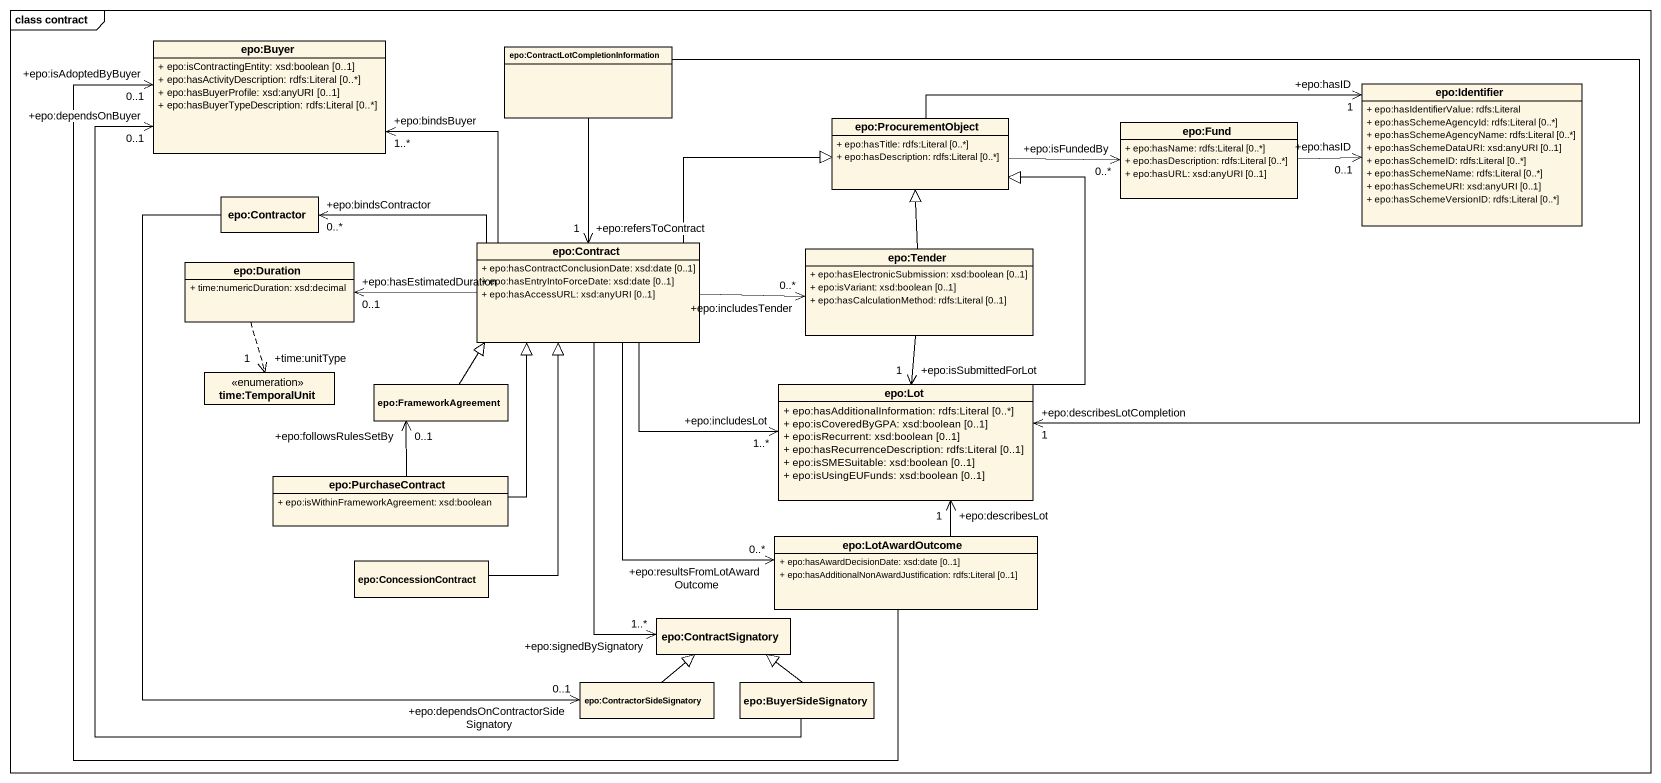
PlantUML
@startuml
mainframe class contract
hide circle
hide empty members
skinparam classAttributeIconSize 0
class "epo:Buyer" as epo_Buyer {
  + epo:isContractingEntity: xsd:boolean [0..1]
  + epo:hasActivityDescription: rdfs:Literal [0..*]
  + epo:hasBuyerProfile: xsd:anyURI [0..1]
  + epo:hasBuyerTypeDescription: rdfs:Literal [0..*]
}
class "epo:ContractLotCompletionInformation" as epo_ContractLotCompletionInf
class "epo:Identifier" as epo_Identifier {
  + epo:hasIdentifierValue: rdfs:Literal
  + epo:hasSchemeAgencyId: rdfs:Literal [0..*]
  + epo:hasSchemeAgencyName: rdfs:Literal [0..*]
  + epo:hasSchemeDataURI: xsd:anyURI [0..1]
  + epo:hasSchemeID: rdfs:Literal [0..*]
  + epo:hasSchemeName: rdfs:Literal [0..*]
  + epo:hasSchemeURI: xsd:anyURI [0..1]
  + epo:hasSchemeVersionID: rdfs:Literal [0..*]
}
class "epo:ProcurementObject" as epo_ProcurementObject {
  + epo:hasTitle: rdfs:Literal [0..*]
  + epo:hasDescription: rdfs:Literal [0..*]
}
class "epo:Fund" as epo_Fund {
  + epo:hasName: rdfs:Literal [0..*]
  + epo:hasDescription: rdfs:Literal [0..*]
  + epo:hasURL: xsd:anyURI [0..1]
}
class "epo:Contractor" as epo_Contractor
class "epo:Contract" as epo_Contract {
  + epo:hasContractConclusionDate: xsd:date [0..1]
  + epo:hasEntryIntoForceDate: xsd:date [0..1]
  + epo:hasAccessURL: xsd:anyURI [0..1]
}
class "epo:Tender" as epo_Tender {
  + epo:hasElectronicSubmission: xsd:boolean [0..1]
  + epo:isVariant: xsd:boolean [0..1]
  + epo:hasCalculationMethod: rdfs:Literal [0..1]
}
class "epo:Duration" as epo_Duration {
  + time:numericDuration: xsd:decimal
}
enum "time:TemporalUnit" as time_TemporalUnit
class "epo:FrameworkAgreement" as epo_FrameworkAgreement
class "epo:Lot" as epo_Lot {
  + epo:hasAdditionalInformation: rdfs:Literal [0..*]
  + epo:isCoveredByGPA: xsd:boolean [0..1]
  + epo:isRecurrent: xsd:boolean [0..1]
  + epo:hasRecurrenceDescription: rdfs:Literal [0..1]
  + epo:isSMESuitable: xsd:boolean [0..1]
  + epo:isUsingEUFunds: xsd:boolean [0..1]
}
class "epo:PurchaseContract" as epo_PurchaseContract {
  + epo:isWithinFrameworkAgreement: xsd:boolean
}
class "epo:ConcessionContract" as epo_ConcessionContract
class "epo:LotAwardOutcome" as epo_LotAwardOutcome {
  + epo:hasAwardDecisionDate: xsd:date [0..1]
  + epo:hasAdditionalNonAwardJustification: rdfs:Literal [0..1]
}
class "epo:ContractSignatory" as epo_ContractSignatory
class "epo:ContractorSideSignatory" as epo_ContractorSideSignatory
class "epo:BuyerSideSignatory" as epo_BuyerSideSignatory
epo_ContractLotCompletionInf --> "+epo:refersToContract\n1" epo_Contract
epo_ContractLotCompletionInf --> "+epo:describesLotCompletion\n1" epo_Lot
epo_ProcurementObject -right-> "+epo:hasID\n1" epo_Identifier
epo_ProcurementObject -right-> "+epo:isFundedBy\n0..*" epo_Fund
epo_Fund -right-> "+epo:hasID\n0..1" epo_Identifier
epo_Contractor --> "+epo:dependsOnContractorSideSignatory\n0..1" epo_ContractorSideSignatory
epo_Contract -up-> "+epo:bindsBuyer\n1..*" epo_Buyer
epo_Contract -right-|> epo_ProcurementObject
epo_Contract -left-> "+epo:bindsContractor\n0..*" epo_Contractor
epo_Contract -right-> "+epo:includesTender\n0..*" epo_Tender
epo_Contract -left-> "+epo:hasEstimatedDuration\n0..1" epo_Duration
epo_Contract -right-> "+epo:includesLot\n1..*" epo_Lot
epo_Contract --> "+epo:resultsFromLotAwardOutcome\n0..*" epo_LotAwardOutcome
epo_Contract --> "+epo:signedBySignatory\n1..*" epo_ContractSignatory
epo_Tender -up-|> epo_ProcurementObject
epo_Tender --> "+epo:isSubmittedForLot\n1" epo_Lot
epo_Duration ..> "+time:unitType\n1" time_TemporalUnit
epo_FrameworkAgreement -up-|> epo_Contract
epo_Lot -up-|> epo_ProcurementObject
epo_PurchaseContract -up-|> epo_Contract
epo_PurchaseContract -up-> "+epo:followsRulesSetBy\n0..1" epo_FrameworkAgreement
epo_ConcessionContract -up-|> epo_Contract
epo_LotAwardOutcome -up-> "+epo:isAdoptedByBuyer\n0..1" epo_Buyer
epo_LotAwardOutcome -up-> "+epo:describesLot\n1" epo_Lot
epo_ContractorSideSignatory -up-|> epo_ContractSignatory
epo_BuyerSideSignatory -up-> "+epo:dependsOnBuyer\n0..1" epo_Buyer
epo_BuyerSideSignatory -up-|> epo_ContractSignatory
@enduml
